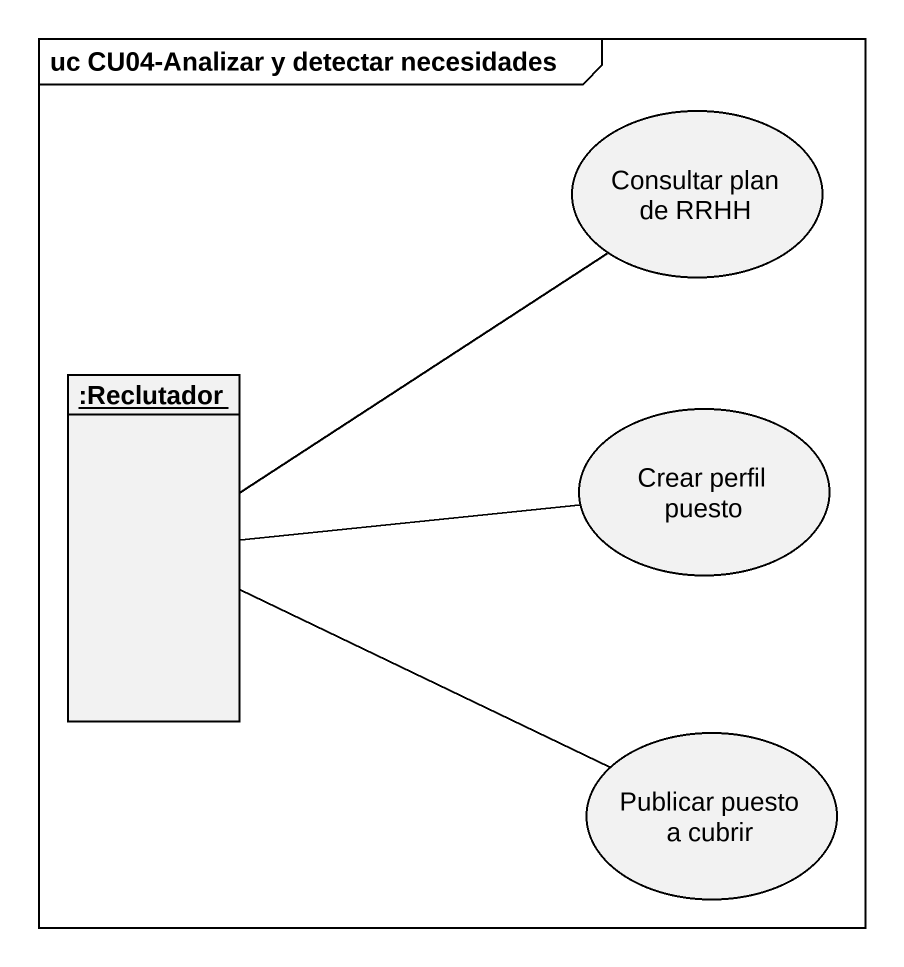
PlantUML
@startuml
mainframe uc CU04-Analizar y detectar necesidades
allowmixing
hide circle
hide empty members
usecase "Consultar plan de RRHH" as Consultar_plan_de_RRHH
object ":Reclutador" as Reclutador
usecase "Crear perfil puesto" as Crear_perfil_puesto
usecase "Publicar puesto a cubrir" as Publicar_puesto_a_cubrir
Reclutador -up- Consultar_plan_de_RRHH
Reclutador -right- Crear_perfil_puesto
Reclutador -right- Publicar_puesto_a_cubrir
@enduml
